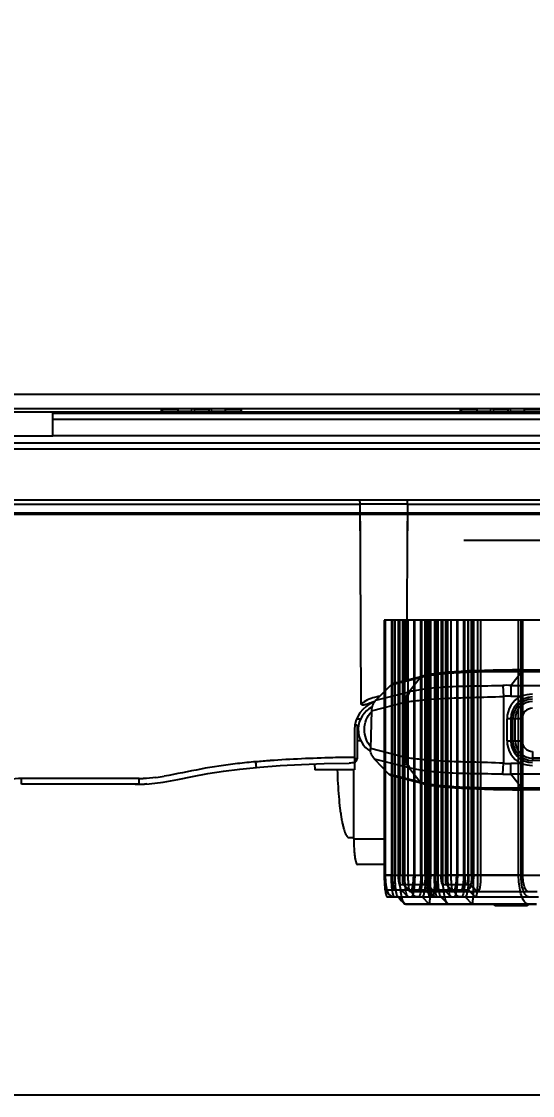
# Model space of a CAD drawing. Header units: millimetres. Extents: x -97344 to -49824, y -57049 to -40247.
# Drawn here: x -69644.4 to -69574.2, y -52874.1 to -52726.7 of the extents above; entities that cross this region are included whole.
import ezdxf

# ---------------------------------------------------------------- set-up
doc = ezdxf.new("R2010")
doc.units = ezdxf.units.MM
doc.header["$LTSCALE"] = 200
doc.header["$PDSIZE"] = -1
for name, color, linetype in [('02___PRT_ALL_AXES', 7, 'Continuous'), ('06___PRT_ALL_SURFS', 7, 'Continuous'), ('DIM', 3, 'Continuous'), ('LAY0001', 7, 'Continuous'), ('LAY0011', 7, 'Continuous')]:
    doc.layers.add(name, color=color, linetype=linetype)
doc.styles.add('TSSD_Dimension', font='tssdeng.shx', dxfattribs={"width": 0.7, "bigfont": 'hztxt.shx'})
doc.dimstyles.new('TSSD_20_20', dxfattribs={"dimtxt": 60, "dimasz": 20, "dimexe": 20, "dimexo": 50, "dimgap": 20, "dimtad": 1, "dimdec": 0, "dimzin": 0, "dimdsep": 46, "dimtxsty": 'TSSD_Dimension', "dimblk": 'ARCHTICK', "dimcen": 0, "dimdle": 20, "dimclrt": 7, "dimadec": 0, "dimazin": 0, "dimtfac": 1, "dimtdec": 0, "dimtix": 1, "dimtmove": 2, "dimatfit": 3, "dimfxl": 1, "dimtolj": 1, "dimtzin": 0, "dimarcsym": 0})

# ---------------------------------------------------------------- blocks, each defined once
blk = doc.blocks.new('23-D1020-B_EXTRUSION-MAIN-BODY_BASESTAND-0_5m_Absen-PL__363', base_point=(418.75, -61.98))
at = {"color": 7, "linetype": 'Continuous'}
for p, q in [((892.01, 18.02), (441.25, 18.02)), ((892.01, 17.82), (441.25, 17.82)), ((434.26, -61.78), (873.61, -61.78))]:
    blk.add_line(p, q, dxfattribs=at)
blk = doc.blocks.new('Top1', base_point=(668.75, -75.52))
blk.add_blockref('23-D1020-B_EXTRUSION-MAIN-BODY_BASESTAND-0_5m_Absen-PL__363', (418.75, -61.98))
blk = doc.blocks.new('*U1521')
blk.add_blockref('Top1', (0, -50.11))
blk = doc.blocks.new('*U1522')
at = {"layer": 'DIM', "color": 0, "linetype": 'ByBlock', "lineweight": -2, "transparency": 16777216}
blk.add_blockref('*U1521', (0, 0), dxfattribs=at)
blk = doc.blocks.new('2250')
at = {"color": 7, "linetype": 'Continuous'}
for p, q in [((-45337.86, -64404.84), (-45577.42, -64404.84)), ((-45337.86, -64406.84), (-45577.21, -64406.84)), ((-45421, -64407.15), (-45421, -64406.84)), ((-45419.15, -64406.84), (-45419.15, -64407.15)), ((-45418.66, -64406.94), (-45418.66, -64406.84)), ((-45416.9, -64406.84), (-45416.9, -64406.94)), ((-45416.41, -64407.15), (-45416.41, -64406.84)), ((-45414.56, -64406.84), (-45414.56, -64407.15)), ((-45379.97, -64407.15), (-45379.97, -64406.84)), ((-45378.12, -64406.84), (-45378.12, -64407.15)), ((-45377.63, -64406.94), (-45377.63, -64406.84)), ((-45375.87, -64406.84), (-45375.87, -64406.94)), ((-45375.38, -64407.15), (-45375.38, -64406.84)), ((-45373.53, -64406.84), (-45373.53, -64407.15)), ((-45577.17, -64407.24), (-45337.93, -64407.24)), ((-45438.2, -64410.54), (-45438.2, -64407.44)), ((-45438.2, -64407.44), (-45354.2, -64407.44)), ((-45438.2, -64408.24), (-45354.2, -64408.24)), ((-45423.28, -64407.24), (-45423.28, -64406.94)), ((-45421, -64406.94), (-45423.28, -64406.94)), ((-45423.19, -64406.94), (-45423.19, -64407.24)), ((-45421, -64407.15), (-45420.87, -64407.2)), ((-45421, -64407.15), (-45419.15, -64407.15)), ((-45419.05, -64407.24), (-45419.15, -64407.15)), ((-45418.78, -64406.94), (-45418.78, -64407.24)), ((-45416.78, -64406.94), (-45418.78, -64406.94)), ((-45416.78, -64406.94), (-45416.78, -64407.24)), ((-45416.41, -64407.15), (-45416.51, -64407.24)), ((-45416.41, -64407.15), (-45414.56, -64407.15)), ((-45414.69, -64407.2), (-45414.56, -64407.15)), ((-45412.28, -64406.94), (-45414.56, -64406.94)), ((-45412.37, -64406.94), (-45412.37, -64407.24)), ((-45412.28, -64407.24), (-45412.28, -64406.94)), ((-45382.25, -64407.24), (-45382.25, -64406.94)), ((-45379.97, -64406.94), (-45382.25, -64406.94)), ((-45382.17, -64406.94), (-45382.17, -64407.24)), ((-45379.97, -64407.15), (-45379.85, -64407.19)), ((-45379.97, -64407.15), (-45378.12, -64407.15)), ((-45379.85, -64407.24), (-45379.85, -64407.19)), ((-45378.02, -64407.24), (-45378.12, -64407.15)), ((-45377.75, -64406.94), (-45377.75, -64407.24)), ((-45375.75, -64406.94), (-45377.75, -64406.94)), ((-45375.75, -64406.94), (-45375.75, -64407.24)), ((-45375.38, -64407.15), (-45375.48, -64407.24)), ((-45375.38, -64407.15), (-45373.53, -64407.15)), ((-45373.65, -64407.19), (-45373.53, -64407.15)), ((-45373.65, -64407.24), (-45373.65, -64407.19)), ((-45371.25, -64406.94), (-45373.53, -64406.94)), ((-45576.82, -64410.54), (-45438.2, -64410.54)), ((-45341.98, -64411.54), (-45576.71, -64411.54)), ((-45099.05, -64412.34), (-45576.51, -64412.34)), ((-45202.36, -64419.34), (-45473.2, -64419.34)), ((-45473.2, -64419.92), (-45396.02, -64419.92)), ((-45395.98, -64427.33), (-45396.02, -64419.92)), ((-45393.28, -64419.92), (-45396.02, -64419.92)), ((-45390.88, -64419.92), (-45393.28, -64419.92)), ((-45389.57, -64419.92), (-45390.88, -64419.92)), ((-45389.54, -64419.92), (-45389.58, -64427.33)), ((-45389.54, -64419.92), (-45286.02, -64419.92)), ((-45395.87, -64447.29), (-45395.98, -64427.33)), ((-45389.58, -64427.33), (-45389.68, -64444.05)), ((-45387.78, -64443.71), (-45391.82, -64444.74)), ((-45391.38, -64444.48), (-45387.34, -64443.46)), ((-45387.78, -64443.71), (-45389.29, -64445.64)), ((-45375.34, -64444.77), (-45373.87, -64442.91)), ((-45373.87, -64442.64), (-45373.87, -64442.91)), ((-45373.87, -64442.64), (-45301.69, -64442.64)), ((-45301.69, -64442.91), (-45373.87, -64442.91)), ((-45393.86, -64446.8), (-45391.82, -64444.74)), ((-45376.45, -64444.77), (-45376.36, -64446.27)), ((-45375.34, -64444.77), (-45375.34, -64446.24)), ((-45375.34, -64444.77), (-45300.22, -64444.77)), ((-45393.86, -64446.8), (-45389.29, -64445.64)), ((-45376.36, -64446.27), (-45376.36, -64455.45)), ((-45375.34, -64446.24), (-45373.94, -64446.24)), ((-45394.47, -64448.25), (-45389.83, -64447.06)), ((-45389.67, -64454.69), (-45389.67, -64447.03)), ((-45396.32, -64449.34), (-45395.94, -64449.34)), ((-45394.47, -64448.25), (-45394.6, -64453.44)), ((-45375.86, -64452.36), (-45375.86, -64449.36)), ((-45375.36, -64449.36), (-45375.86, -64449.36)), ((-45375.36, -64449.36), (-45375.36, -64452.36)), ((-45375.06, -64452.36), (-45375.06, -64449.36)), ((-45373.82, -64449.36), (-45375.06, -64449.36)), ((-45374.74, -64452.36), (-45374.74, -64449.36)), ((-45373.82, -64449.36), (-45373.82, -64452.36)), ((-45396.78, -64450.84), (-45396.78, -64456.34)), ((-45396.43, -64450.24), (-45396.72, -64450.24)), ((-45396.43, -64450.24), (-45396.43, -64454.84)), ((-45396.43, -64452.34), (-45395.94, -64452.34)), ((-45375.86, -64452.36), (-45375.36, -64452.36)), ((-45375.06, -64452.36), (-45373.82, -64452.36)), ((-45389.83, -64454.66), (-45394.6, -64453.44)), ((-45372.36, -64453.82), (-45372.36, -64455.06)), ((-45402.27, -64455.54), (-45402.24, -64456.34)), ((-45400.97, -64455.5), (-45397.53, -64455.43)), ((-45396.43, -64454.84), (-45396.78, -64454.84)), ((-45394.06, -64454.87), (-45392.12, -64456.91)), ((-45389.29, -64456.09), (-45394.06, -64454.87)), ((-45376.45, -64456.96), (-45376.36, -64455.45)), ((-45375.34, -64456.96), (-45375.34, -64455.48)), ((-45373.94, -64455.48), (-45375.34, -64455.48)), ((-45303.2, -64454.74), (-45372.36, -64454.74)), ((-45303.2, -64455.06), (-45372.36, -64455.06)), ((-45396.78, -64456.34), (-45402.24, -64456.34)), ((-45396.89, -64465.84), (-45396.89, -64456.34)), ((-45392.58, -64470.8), (-45392.58, -64456.43)), ((-45392.12, -64456.91), (-45387.78, -64458.01)), ((-45389.29, -64456.09), (-45387.78, -64458.01)), ((-45373.87, -64458.82), (-45375.34, -64456.96)), ((-45300.22, -64456.96), (-45375.34, -64456.96)), ((-45442.49, -64458.33), (-45442.49, -64457.56)), ((-45429.05, -64457.56), (-45442.49, -64457.56)), ((-45426.36, -64458.33), (-45442.49, -64458.33)), ((-45426.36, -64457.56), (-45429.05, -64457.56)), ((-45426.86, -64458.35), (-45426.36, -64458.33)), ((-45426.36, -64458.33), (-45426.36, -64457.56)), ((-45426.36, -64458.33), (-45425.27, -64458.29)), ((-45425.59, -64458.31), (-45424.98, -64458.27)), ((-45425.27, -64458.29), (-45425.59, -64458.31)), ((-45391.72, -64457.16), (-45391.72, -64470.8)), ((-45387.34, -64458.27), (-45391.69, -64457.16)), ((-45391.22, -64457.28), (-45391.22, -64470.8)), ((-45390.57, -64457.44), (-45390.57, -64470.8)), ((-45373.87, -64458.82), (-45373.87, -64459.08)), ((-45373.87, -64458.82), (-45301.69, -64458.82)), ((-45301.69, -64459.08), (-45373.87, -64459.08)), ((-45397.55, -64465.64), (-45396.89, -64465.64)), ((-45396.89, -64465.84), (-45392.58, -64465.84)), ((-45392.58, -64469.34), (-45396.4, -64469.34)), ((-45392.58, -64470.8), (-45391.72, -64470.8)), ((-45391.72, -64470.8), (-45391.22, -64470.8)), ((-45391.22, -64470.8), (-45390.57, -64470.8)), ((-45390.57, -64470.8), (-45368.75, -64470.8)), ((-45391.29, -64473.8), (-45390.8, -64473.8)), ((-45390.77, -64473.86), (-45390.86, -64473.77)), ((-45390.46, -64474.19), (-45390.77, -64473.86)), ((-45390.13, -64474.53), (-45390.46, -64474.19)), ((-45389.81, -64474.8), (-45371.81, -64474.8)), ((-45377.6, -64474.8), (-45377.6, -64475)), ((-45377.59, -64475), (-45377.6, -64475)), ((-45377.53, -64474.8), (-45377.53, -64475)), ((-45373.03, -64475), (-45377.53, -64475)), ((-45373.03, -64474.8), (-45373.03, -64475))]:
    blk.add_line(p, q, dxfattribs=at)
for points in [[(-45395.98, -64427.33), (-45395.99, -64424.49), (-45396.02, -64419.92)], [(-45389.54, -64419.92), (-45389.57, -64424.49), (-45389.58, -64427.33)], [(-45373.87, -64442.64), (-45375.13, -64442.65), (-45376.5, -64442.66), (-45377.77, -64442.68), (-45378.97, -64442.71), (-45380.09, -64442.75), (-45381.14, -64442.79), (-45382.14, -64442.85), (-45383.07, -64442.91), (-45383.95, -64442.97), (-45384.77, -64443.05), (-45385.53, -64443.14), (-45386.22, -64443.24), (-45386.86, -64443.35), (-45387.34, -64443.46)], [(-45410.25, -64456.02), (-45409.8, -64455.98), (-45407, -64455.77), (-45404.05, -64455.61), (-45400.97, -64455.5)], [(-45424.98, -64458.27), (-45423.04, -64458.03), (-45421.05, -64457.67), (-45419.02, -64457.27), (-45416.92, -64456.87), (-45414.75, -64456.52), (-45412.51, -64456.24), (-45410.25, -64456.02)], [(-45387.34, -64458.27), (-45386.85, -64458.38), (-45386.21, -64458.49), (-45385.51, -64458.59), (-45384.74, -64458.68), (-45383.92, -64458.75), (-45383.04, -64458.82), (-45382.11, -64458.88), (-45381.11, -64458.93), (-45380.06, -64458.98), (-45378.94, -64459.01), (-45377.74, -64459.04), (-45376.47, -64459.06), (-45375.11, -64459.08), (-45373.87, -64459.08)], [(-45392.58, -64470.8), (-45392.58, -64471.04), (-45392.57, -64471.4), (-45392.55, -64471.72), (-45392.53, -64472.02), (-45392.5, -64472.28), (-45392.46, -64472.51), (-45392.42, -64472.72), (-45392.37, -64472.91), (-45392.3, -64473.08), (-45392.21, -64473.27), (-45392.08, -64473.44), (-45391.9, -64473.6), (-45391.69, -64473.72), (-45391.44, -64473.79), (-45391.29, -64473.8)]]:
    blk.add_lwpolyline(points, dxfattribs=at)
for centre, radius, start, end in [((-45385.21, -64453.01), 9.65, 102.1689, 102.6232), ((-45375.89, -64464.07), 19.31, 88.368, 91.6601), ((-45388.63, -64447.74), 2.21, 102.2066, 107.5483), ((-45375.33, -64463.82), 17.58, 90.0185, 93.351), ((-45372.36, -64449.36), 3.5, 116.8584, 180), ((-45372.36, -64449.36), 3, 90, 180), ((-45372.36, -64449.36), 2.7, 90, 180), ((-45392.78, -64450.84), 4, 109.1663, 180), ((-45392.78, -64450.84), 3.5, 117.6066, 239.2545), ((-45389.43, -64448.64), 1.63, 98.281, 104.3097), ((-45372.36, -64449.36), 2.38, 90, 180), ((-45372.36, -64449.36), 1.46, 90, 180), ((-45372.36, -64452.36), 3.5, 180, 243.1416), ((-45372.36, -64452.36), 3, 180, 270), ((-45372.36, -64452.36), 2.7, 180, 270), ((-45372.36, -64452.36), 2.38, 180, 270), ((-45372.36, -64452.36), 1.46, 180, 270), ((-45403.65, -64535.97), 80.99, 95.6093, 96.5344), ((-45400.68, -64566.34), 111.51, 94.9639, 95.6041), ((-45398.03, -64596.19), 141.47, 94.1859, 94.9841), ((-45396.55, -64618.76), 164.09, 91.1238, 94.1286), ((-45395.85, -64644.06), 189.41, 90.7226, 91.1827), ((-45395.75, -64651.98), 197.33, 90.2981, 90.7227), ((-45396.93, -64454.84), 0.5, 287.4935, 0), ((-45389.43, -64453.08), 1.63, 255.6903, 261.719), ((-45375.33, -64437.9), 17.58, 266.649, 269.9815), ((-45388.63, -64453.98), 2.21, 252.4517, 257.7934), ((-45375.89, -64437.65), 19.31, 268.3399, 271.632), ((-45442.48, -64473.59), 16.03, 90.0159, 96.1881), ((-45426.38, -64443.28), 14.28, 270.0667, 272.4112), ((-45426.34, -64443.63), 14.7, 269.9232, 272.33), ((-45426.39, -64442.2), 16.13, 272.3032, 272.8453), ((-45428.28, -64424.94), 32.73, 277.4533, 279.4814), ((-45384.84, -64447.06), 11.34, 257.4175, 257.6252)]:
    blk.add_arc(centre, radius, start, end, dxfattribs=at)
for centre, major_axis, start_param, end_param in [((-45391.18, -64445.47), (0.207, 0.991), 0.43003, 0.965536), ((-45392.57, -64448.25), (0.41, 1.98), 0.965536, 1.763838)]:
    blk.add_ellipse(centre, major_axis=major_axis, ratio=0.936772, start_param=start_param, end_param=end_param, dxfattribs=at)
for points, knots in [([(-45396.03, -64419.92), (-45396.03, -64419.78), (-45396.03, -64419.59), (-45396.06, -64419.42), (-45396.09, -64419.34), (-45396.11, -64419.34)], [0, 0, 0, 0, 0.693114, 0.907788, 1, 1, 1, 1]), ([(-45389.54, -64419.92), (-45389.53, -64419.78), (-45389.54, -64419.59), (-45389.5, -64419.42), (-45389.47, -64419.34), (-45389.45, -64419.34)], [0, 0, 0, 0, 0.693113, 0.907788, 1, 1, 1, 1]), ([(-45387.78, -64443.71), (-45387.69, -64443.62), (-45387.55, -64443.52), (-45387.39, -64443.47), (-45387.34, -64443.46)], [0, 0, 0, 0, 0.748348, 1, 1, 1, 1]), ([(-45387.32, -64443.59), (-45387.36, -64443.6), (-45387.51, -64443.64), (-45387.67, -64443.68), (-45387.78, -64443.71)], [0, 0, 0, 0, 0.265737, 1, 1, 1, 1]), ([(-45373.87, -64442.91), (-45375.26, -64442.89), (-45377.93, -64442.88), (-45381.16, -64442.96), (-45383.5, -64443.1), (-45384.96, -64443.23), (-45386.19, -64443.38), (-45386.92, -64443.51), (-45387.24, -64443.58)], [0, 0, 0, 0, 0.310172, 0.597298, 0.723477, 0.83381, 0.92626, 1, 1, 1, 1]), ([(-45389.1, -64445.58), (-45388.81, -64445.52), (-45388.16, -64445.39), (-45387.05, -64445.22), (-45385.69, -64445.06), (-45383.49, -64444.9), (-45380.38, -64444.82), (-45377.8, -64444.81), (-45376.45, -64444.77)], [0, 0, 0, 0, 0.068055, 0.157386, 0.265648, 0.390479, 0.679313, 1, 1, 1, 1]), ([(-45393.36, -64446.29), (-45393.59, -64446.32), (-45394.48, -64446.48), (-45395.33, -64446.88), (-45395.87, -64447.29)], [0, 0, 0, 0, 0.254807, 1, 1, 1, 1]), ([(-45389.29, -64445.64), (-45389.47, -64445.82), (-45389.75, -64446.28), (-45389.84, -64446.8), (-45389.83, -64447.06)], [0, 0, 0, 0, 0.49507, 1, 1, 1, 1]), ([(-45389.1, -64445.58), (-45389.28, -64445.77), (-45389.58, -64446.23), (-45389.67, -64446.76), (-45389.67, -64447.03)], [0, 0, 0, 0, 0.495591, 1, 1, 1, 1]), ([(-45389.67, -64447.03), (-45389.39, -64447), (-45388.72, -64446.91), (-45387.58, -64446.78), (-45386.17, -64446.65), (-45383.84, -64446.51), (-45380.54, -64446.41), (-45377.8, -64446.34), (-45376.36, -64446.27)], [0, 0, 0, 0, 0.063719, 0.150349, 0.257652, 0.383035, 0.675656, 1, 1, 1, 1]), ([(-45394.52, -64447.16), (-45394.64, -64447.2), (-45394.87, -64447.28), (-45395.17, -64447.38), (-45395.41, -64447.45), (-45395.59, -64447.48), (-45395.8, -64447.49), (-45395.87, -64447.35), (-45395.87, -64447.29)], [0, 0, 0, 0, 0.25055, 0.501052, 0.626529, 0.751131, 0.877721, 1, 1, 1, 1]), ([(-45395.42, -64450.84), (-45395.42, -64450.39), (-45395.26, -64449.49), (-45394.78, -64448.71), (-45394.48, -64448.39)], [0, 0, 0, 0, 0.504225, 1, 1, 1, 1]), ([(-45394.6, -64453.16), (-45394.86, -64452.84), (-45395.28, -64452.1), (-45395.42, -64451.26), (-45395.42, -64450.84)], [0, 0, 0, 0, 0.496247, 1, 1, 1, 1]), ([(-45394.06, -64454.87), (-45394.24, -64454.69), (-45394.52, -64454.23), (-45394.61, -64453.71), (-45394.6, -64453.44)], [0, 0, 0, 0, 0.49507, 1, 1, 1, 1]), ([(-45412.86, -64455.5), (-45414.55, -64455.69), (-45417.91, -64456.21), (-45421.22, -64456.94), (-45422.89, -64457.22)], [0, 0, 0, 0, 0.499958, 1, 1, 1, 1]), ([(-45410.25, -64456.02), (-45410.27, -64456), (-45410.25, -64455.91), (-45410.29, -64455.77), (-45410.3, -64455.53), (-45410.32, -64455.35), (-45410.32, -64455.25)], [0, 0, 0, 0, 0.075287, 0.2907, 0.615811, 1, 1, 1, 1]), ([(-45389.29, -64456.09), (-45389.47, -64455.9), (-45389.75, -64455.45), (-45389.84, -64454.92), (-45389.83, -64454.66)], [0, 0, 0, 0, 0.49507, 1, 1, 1, 1]), ([(-45389.1, -64456.14), (-45389.28, -64455.95), (-45389.58, -64455.5), (-45389.67, -64454.96), (-45389.67, -64454.69)], [0, 0, 0, 0, 0.495591, 1, 1, 1, 1]), ([(-45376.36, -64455.45), (-45377.8, -64455.38), (-45380.54, -64455.32), (-45383.84, -64455.22), (-45386.17, -64455.07), (-45387.58, -64454.95), (-45388.72, -64454.82), (-45389.39, -64454.73), (-45389.67, -64454.69)], [0, 0, 0, 0, 0.32427, 0.616889, 0.742282, 0.849606, 0.936268, 1, 1, 1, 1]), ([(-45399.16, -64456.34), (-45399.14, -64456.98), (-45399.09, -64458.21), (-45398.96, -64459.98), (-45398.83, -64461.35), (-45398.69, -64462.35), (-45398.59, -64463), (-45398.48, -64463.6), (-45398.36, -64464.12), (-45398.24, -64464.57), (-45398.11, -64464.95), (-45397.98, -64465.24), (-45397.87, -64465.43), (-45397.77, -64465.54), (-45397.7, -64465.6), (-45397.63, -64465.63), (-45397.58, -64465.64), (-45397.55, -64465.64)], [0, 0, 0, 0, 0.198725, 0.384575, 0.552367, 0.628032, 0.697519, 0.760372, 0.81621, 0.864724, 0.905713, 0.939125, 0.965178, 0.975683, 0.984741, 0.992683, 1, 1, 1, 1]), ([(-45391.69, -64457.16), (-45391.77, -64457.14), (-45391.93, -64457.07), (-45392.06, -64456.97), (-45392.12, -64456.91)], [0, 0, 0, 0, 0.498098, 1, 1, 1, 1]), ([(-45376.45, -64456.96), (-45377.8, -64456.92), (-45380.38, -64456.91), (-45383.49, -64456.83), (-45385.69, -64456.66), (-45387.05, -64456.51), (-45388.16, -64456.33), (-45388.81, -64456.2), (-45389.1, -64456.14)], [0, 0, 0, 0, 0.32062, 0.609453, 0.734293, 0.842573, 0.931932, 1, 1, 1, 1]), ([(-45387.34, -64458.27), (-45387.39, -64458.26), (-45387.55, -64458.2), (-45387.69, -64458.1), (-45387.78, -64458.01)], [0, 0, 0, 0, 0.251655, 1, 1, 1, 1]), ([(-45387.78, -64458.01), (-45387.74, -64458.02), (-45387.59, -64458.07), (-45387.43, -64458.1), (-45387.31, -64458.13)], [0, 0, 0, 0, 0.232079, 1, 1, 1, 1]), ([(-45387.27, -64458.14), (-45386.95, -64458.21), (-45386.22, -64458.34), (-45384.99, -64458.5), (-45383.53, -64458.62), (-45381.85, -64458.72), (-45380, -64458.79), (-45378.02, -64458.83), (-45375.96, -64458.84), (-45374.57, -64458.83), (-45373.87, -64458.82)], [0, 0, 0, 0, 0.073694, 0.165979, 0.275806, 0.401933, 0.541117, 0.689391, 0.843353, 1, 1, 1, 1]), ([(-45396.89, -64465.84), (-45396.89, -64466.29), (-45396.87, -64466.94), (-45396.81, -64467.76), (-45396.76, -64468.22), (-45396.71, -64468.54), (-45396.67, -64468.74), (-45396.63, -64468.92), (-45396.59, -64469.06), (-45396.55, -64469.18), (-45396.5, -64469.28), (-45396.44, -64469.34), (-45396.4, -64469.34)], [0, 0, 0, 0, 0.372978, 0.541879, 0.690475, 0.755431, 0.813383, 0.863841, 0.906456, 0.941013, 0.967593, 1, 1, 1, 1]), ([(-45391.29, -64473.8), (-45391.33, -64473.8), (-45391.4, -64473.72), (-45391.51, -64473.43), (-45391.62, -64472.82), (-45391.7, -64471.9), (-45391.72, -64471.19), (-45391.72, -64470.8)], [0, 0, 0, 0, 0.032515, 0.092959, 0.306416, 0.623962, 1, 1, 1, 1]), ([(-45391.1, -64472.92), (-45391.12, -64472.77), (-45391.2, -64472.06), (-45391.22, -64471.36), (-45391.22, -64470.8)], [0, 0, 0, 0, 0.214201, 1, 1, 1, 1]), ([(-45390.35, -64473.63), (-45390.43, -64473.2), (-45390.54, -64472.26), (-45390.58, -64471.31), (-45390.57, -64470.8)], [0, 0, 0, 0, 0.459684, 1, 1, 1, 1]), ([(-45390.99, -64473.47), (-45391, -64473.43), (-45391.05, -64473.25), (-45391.08, -64473.06), (-45391.1, -64472.92)], [0, 0, 0, 0, 0.21075, 1, 1, 1, 1]), ([(-45390.86, -64473.77), (-45390.89, -64473.73), (-45390.94, -64473.64), (-45390.97, -64473.53), (-45390.99, -64473.47)], [0, 0, 0, 0, 0.397762, 1, 1, 1, 1]), ([(-45390.15, -64474.36), (-45390.17, -64474.31), (-45390.26, -64474.07), (-45390.31, -64473.82), (-45390.35, -64473.63)], [0, 0, 0, 0, 0.212775, 1, 1, 1, 1]), ([(-45389.96, -64474.72), (-45389.98, -64474.7), (-45390.06, -64474.59), (-45390.12, -64474.47), (-45390.15, -64474.36)], [0, 0, 0, 0, 0.197547, 1, 1, 1, 1]), ([(-45389.81, -64474.8), (-45389.82, -64474.8), (-45389.88, -64474.79), (-45389.93, -64474.75), (-45389.96, -64474.72)], [0, 0, 0, 0, 0.221279, 1, 1, 1, 1])]:
    blk.add_open_spline(points, degree=3, knots=knots, dxfattribs=at)
for points in [[(-45372.36, -64445.99), (-45372.89, -64445.99), (-45373.43, -64446.08), (-45373.94, -64446.24)], [(-45394.04, -64447.01), (-45394.2, -64447.05), (-45394.36, -64447.1), (-45394.52, -64447.16)], [(-45396.78, -64455.33), (-45397.02, -64455.39), (-45397.28, -64455.43), (-45397.53, -64455.43)], [(-45373.94, -64455.48), (-45373.43, -64455.65), (-45372.89, -64455.74), (-45372.36, -64455.74)], [(-45424.04, -64457.39), (-45424.62, -64457.47), (-45425.2, -64457.52), (-45425.78, -64457.55)]]:
    blk.add_open_spline(points, degree=3, dxfattribs=at)
at = {"layer": '02___PRT_ALL_AXES', "color": 7, "linetype": 'Continuous'}
blk.add_arc((-45392.78, -64446.44), 1.5, 205.6944, 206.9888, dxfattribs=at)
at = {"layer": '06___PRT_ALL_SURFS', "color": 7, "linetype": 'Continuous'}
for p, q in [((-45354.2, -64410.54), (-45438.2, -64410.54)), ((-45381.77, -64424.84), (-45293.79, -64424.84))]:
    blk.add_line(p, q, dxfattribs=at)
at = {"layer": 'LAY0001', "color": 7, "linetype": 'Continuous'}
for p, q in [((-45392.71, -64435.84), (-45392.71, -64470.81)), ((-45391.58, -64435.84), (-45392.71, -64435.84)), ((-45392.58, -64435.84), (-45392.58, -64470.8)), ((-45392.57, -64470.8), (-45392.57, -64435.84)), ((-45391.72, -64435.84), (-45391.72, -64470.8)), ((-45391.58, -64435.84), (-45391.58, -64470.8)), ((-45368.55, -64435.84), (-45391.58, -64435.84)), ((-45391.22, -64470.8), (-45391.22, -64435.84)), ((-45390.79, -64435.84), (-45390.79, -64470.8)), ((-45390.61, -64470.8), (-45390.61, -64435.84)), ((-45390.57, -64470.8), (-45390.57, -64435.84)), ((-45390.18, -64470.8), (-45390.18, -64435.84)), ((-45389.9, -64470.8), (-45389.9, -64435.84)), ((-45389.43, -64470.8), (-45389.43, -64435.84)), ((-45388.67, -64435.84), (-45388.67, -64470.8)), ((-45388.53, -64470.8), (-45388.53, -64435.84)), ((-45387.68, -64470.8), (-45387.68, -64435.84)), ((-45387.54, -64470.8), (-45387.54, -64435.84)), ((-45387.09, -64470.8), (-45387.09, -64435.84)), ((-45387.05, -64470.8), (-45387.05, -64435.84)), ((-45386.81, -64435.84), (-45386.81, -64470.81)), ((-45386.68, -64435.84), (-45386.68, -64470.8)), ((-45386.67, -64470.8), (-45386.67, -64435.84)), ((-45386.63, -64470.8), (-45386.63, -64435.84)), ((-45386.4, -64435.84), (-45386.4, -64470.8)), ((-45386.33, -64470.8), (-45386.33, -64435.84)), ((-45385.82, -64435.84), (-45385.82, -64470.8)), ((-45385.8, -64435.84), (-45385.8, -64470.8)), ((-45385.68, -64435.84), (-45385.68, -64470.81)), ((-45385.38, -64435.84), (-45385.38, -64470.8)), ((-45385.32, -64470.8), (-45385.32, -64435.84)), ((-45384.89, -64435.84), (-45384.89, -64470.8)), ((-45384.71, -64470.8), (-45384.71, -64435.84)), ((-45384.67, -64470.8), (-45384.67, -64435.84)), ((-45384.28, -64470.8), (-45384.28, -64435.84)), ((-45384, -64470.8), (-45384, -64435.84)), ((-45383.53, -64470.8), (-45383.53, -64435.84)), ((-45382.77, -64435.84), (-45382.77, -64470.8)), ((-45382.63, -64470.8), (-45382.63, -64435.84)), ((-45381.78, -64470.8), (-45381.78, -64435.84)), ((-45381.64, -64470.8), (-45381.64, -64435.84)), ((-45381.19, -64470.8), (-45381.19, -64435.84)), ((-45381.15, -64470.8), (-45381.15, -64435.84)), ((-45380.73, -64470.8), (-45380.73, -64435.84)), ((-45380.5, -64435.84), (-45380.5, -64470.8)), ((-45380.43, -64470.8), (-45380.43, -64435.84)), ((-45379.9, -64435.84), (-45379.9, -64470.8)), ((-45379.48, -64435.84), (-45379.48, -64470.8)), ((-45374.27, -64470.8), (-45374.27, -64435.84)), ((-45373.93, -64470.8), (-45373.93, -64435.84)), ((-45373.69, -64470.8), (-45373.69, -64435.84)), ((-45391.72, -64470.8), (-45392.71, -64470.81)), ((-45392.58, -64470.8), (-45391.72, -64470.8)), ((-45391.72, -64470.8), (-45391.22, -64470.8)), ((-45391.58, -64470.8), (-45390.61, -64470.8)), ((-45391.22, -64470.8), (-45367.27, -64470.8)), ((-45390.79, -64470.8), (-45390.18, -64470.8)), ((-45390.61, -64470.8), (-45389.9, -64470.8)), ((-45390.18, -64470.8), (-45389.43, -64470.8)), ((-45389.9, -64470.8), (-45369.08, -64470.8)), ((-45389.43, -64470.8), (-45369.84, -64470.8)), ((-45388.67, -64470.8), (-45386.33, -64470.8)), ((-45388.53, -64470.8), (-45387.05, -64470.8)), ((-45387.05, -64470.8), (-45386.4, -64470.8)), ((-45385.82, -64470.8), (-45386.81, -64470.81)), ((-45386.68, -64470.8), (-45385.82, -64470.8)), ((-45386.63, -64470.8), (-45385.8, -64470.8)), ((-45386.33, -64470.8), (-45385.38, -64470.8)), ((-45385.82, -64470.8), (-45385.32, -64470.8)), ((-45385.68, -64470.8), (-45384.71, -64470.8)), ((-45384.71, -64470.8), (-45384, -64470.8)), ((-45384.28, -64470.8), (-45383.53, -64470.8)), ((-45373.93, -64470.8), (-45384, -64470.8)), ((-45373.69, -64470.8), (-45383.53, -64470.8)), ((-45381.64, -64470.8), (-45382.77, -64470.8)), ((-45382.63, -64470.8), (-45381.15, -64470.8)), ((-45381.15, -64470.8), (-45380.5, -64470.8)), ((-45380.73, -64470.8), (-45379.9, -64470.8)), ((-45380.43, -64470.8), (-45379.48, -64470.8)), ((-45392.28, -64472.8), (-45387.11, -64472.8)), ((-45390.6, -64472.1), (-45390.1, -64472.1)), ((-45390.6, -64472.1), (-45386.82, -64472.1)), ((-45390.38, -64472.8), (-45389.4, -64473.8)), ((-45390.09, -64472.1), (-45389.11, -64473.1)), ((-45371.73, -64473.1), (-45389.13, -64473.1)), ((-45386.38, -64472.8), (-45381.21, -64472.8)), ((-45384.7, -64472.1), (-45381.42, -64472.1)), ((-45384.7, -64472.1), (-45380.92, -64472.1)), ((-45384.48, -64472.8), (-45383.5, -64473.8)), ((-45392.28, -64473.8), (-45371.56, -64473.8)), ((-45391.29, -64473.8), (-45390.8, -64473.8)), ((-45390.8, -64473.8), (-45389.81, -64474.8)), ((-45388.02, -64473.8), (-45389, -64473.8)), ((-45387.52, -64473.8), (-45386.53, -64474.8)), ((-45385.39, -64473.8), (-45386.38, -64473.8)), ((-45384.9, -64473.8), (-45383.91, -64474.8)), ((-45382.12, -64473.8), (-45383.1, -64473.8)), ((-45381.62, -64473.8), (-45380.63, -64474.8)), ((-45371.81, -64474.8), (-45389.81, -64474.8))]:
    blk.add_line(p, q, dxfattribs=at)
for points in [[(-45392.58, -64470.8), (-45392.57, -64471.21), (-45392.56, -64471.63), (-45392.53, -64472.02), (-45392.48, -64472.37), (-45392.43, -64472.66), (-45392.38, -64472.87), (-45392.31, -64473.06), (-45392.23, -64473.24), (-45392.11, -64473.4), (-45391.96, -64473.56), (-45391.76, -64473.69), (-45391.53, -64473.77), (-45391.29, -64473.8)], [(-45386.68, -64470.8), (-45386.67, -64471.21), (-45386.66, -64471.63), (-45386.63, -64472.01), (-45386.58, -64472.37), (-45386.53, -64472.66), (-45386.48, -64472.87), (-45386.41, -64473.06), (-45386.33, -64473.24), (-45386.21, -64473.4), (-45386.06, -64473.56), (-45385.86, -64473.69), (-45385.63, -64473.77), (-45385.39, -64473.8)], [(-45390.41, -64472.79), (-45390.12, -64473.1), (-45389.81, -64473.42), (-45389.49, -64473.76)], [(-45390.1, -64472.1), (-45389.88, -64472.33), (-45389.65, -64472.57), (-45389.41, -64472.82), (-45389.16, -64473.08)], [(-45384.51, -64472.79), (-45384.22, -64473.1), (-45383.91, -64473.42), (-45383.59, -64473.76)], [(-45384.2, -64472.1), (-45383.98, -64472.33), (-45383.75, -64472.57), (-45383.51, -64472.82), (-45383.26, -64473.08)], [(-45389.96, -64474.72), (-45390.27, -64474.39), (-45390.57, -64474.07), (-45390.86, -64473.77)], [(-45384.06, -64474.72), (-45384.37, -64474.39), (-45384.67, -64474.07), (-45384.96, -64473.77)]]:
    blk.add_lwpolyline(points, dxfattribs=at)
for centre, radius, start, end in [((-45797.11, -64882.49), 579.61, 44.83935, 44.97893), ((-45614.83, -64702.96), 324.47, 45.1067, 45.3575), ((-44988.13, -64085.06), 553.77, 224.3397, 224.4845), ((-45791.21, -64882.49), 579.61, 44.83935, 44.97893), ((-45608.93, -64702.96), 324.47, 45.1067, 45.3575)]:
    blk.add_arc(centre, radius, start, end, dxfattribs=at)
for points, knots in [([(-45392.71, -64470.81), (-45392.71, -64471), (-45392.7, -64471.38), (-45392.68, -64471.92), (-45392.64, -64472.44), (-45392.59, -64472.89), (-45392.54, -64473.22), (-45392.49, -64473.44), (-45392.45, -64473.56), (-45392.41, -64473.66), (-45392.37, -64473.74), (-45392.33, -64473.79), (-45392.3, -64473.8), (-45392.28, -64473.8)], [0, 0, 0, 0, 0.18586, 0.365393, 0.536336, 0.686099, 0.810709, 0.86175, 0.904822, 0.939479, 0.966222, 0.985699, 1, 1, 1, 1]), ([(-45392.57, -64470.8), (-45392.57, -64471.06), (-45392.56, -64471.53), (-45392.51, -64472.09), (-45392.45, -64472.45), (-45392.41, -64472.61), (-45392.37, -64472.71), (-45392.34, -64472.76), (-45392.3, -64472.8), (-45392.28, -64472.8)], [0, 0, 0, 0, 0.372608, 0.691511, 0.813626, 0.905866, 0.940353, 0.96708, 1, 1, 1, 1]), ([(-45391.29, -64473.8), (-45391.31, -64473.8), (-45391.34, -64473.79), (-45391.38, -64473.74), (-45391.42, -64473.66), (-45391.46, -64473.56), (-45391.5, -64473.44), (-45391.55, -64473.22), (-45391.6, -64472.89), (-45391.65, -64472.44), (-45391.69, -64471.92), (-45391.71, -64471.37), (-45391.72, -64470.99), (-45391.72, -64470.8)], [0, 0, 0, 0, 0.01427, 0.033698, 0.060417, 0.095082, 0.138023, 0.188909, 0.313141, 0.462448, 0.632872, 0.813264, 1, 1, 1, 1]), ([(-45391.58, -64470.8), (-45391.58, -64470.93), (-45391.58, -64471.18), (-45391.56, -64471.54), (-45391.54, -64471.88), (-45391.5, -64472.19), (-45391.46, -64472.44), (-45391.42, -64472.61), (-45391.38, -64472.71), (-45391.35, -64472.76), (-45391.32, -64472.79), (-45391.3, -64472.8), (-45391.29, -64472.8)], [0, 0, 0, 0, 0.183333, 0.36334, 0.533489, 0.682785, 0.807936, 0.903121, 0.938458, 0.965749, 0.985581, 1, 1, 1, 1]), ([(-45390.8, -64473.8), (-45390.86, -64473.8), (-45390.98, -64473.55), (-45391.07, -64473.17), (-45391.16, -64472.5), (-45391.21, -64471.7), (-45391.22, -64471.11), (-45391.22, -64470.8)], [0, 0, 0, 0, 0.064843, 0.209298, 0.426498, 0.699683, 1, 1, 1, 1]), ([(-45390.79, -64470.8), (-45390.79, -64470.88), (-45390.79, -64471.04), (-45390.78, -64471.27), (-45390.76, -64471.5), (-45390.74, -64471.69), (-45390.71, -64471.86), (-45390.68, -64471.97), (-45390.66, -64472.04), (-45390.64, -64472.07), (-45390.62, -64472.09), (-45390.61, -64472.1), (-45390.6, -64472.1)], [0, 0, 0, 0, 0.177728, 0.358741, 0.528068, 0.676326, 0.802496, 0.899938, 0.936583, 0.964933, 0.985441, 1, 1, 1, 1]), ([(-45390.39, -64472.8), (-45390.45, -64472.8), (-45390.49, -64472.51), (-45390.57, -64472.16), (-45390.6, -64471.51), (-45390.61, -64471.05), (-45390.61, -64470.8)], [0, 0, 0, 0, 0.088453, 0.306926, 0.626963, 1, 1, 1, 1]), ([(-45389.81, -64474.8), (-45389.91, -64474.8), (-45390.13, -64474.51), (-45390.29, -64473.95), (-45390.46, -64473.08), (-45390.55, -64472), (-45390.58, -64471.21), (-45390.57, -64470.8)], [0, 0, 0, 0, 0.073787, 0.219454, 0.435014, 0.704523, 1, 1, 1, 1]), ([(-45390.09, -64472.1), (-45390.13, -64472.1), (-45390.13, -64471.89), (-45390.18, -64471.68), (-45390.17, -64471.25), (-45390.18, -64470.95), (-45390.18, -64470.8)], [0, 0, 0, 0, 0.081007, 0.310567, 0.645941, 1, 1, 1, 1]), ([(-45389.41, -64473.8), (-45389.48, -64473.8), (-45389.62, -64473.56), (-45389.72, -64473.17), (-45389.82, -64472.5), (-45389.88, -64471.7), (-45389.9, -64471.11), (-45389.9, -64470.8)], [0, 0, 0, 0, 0.066971, 0.213422, 0.428066, 0.701849, 1, 1, 1, 1]), ([(-45389.13, -64473.1), (-45389.2, -64473.1), (-45389.27, -64472.78), (-45389.36, -64472.37), (-45389.4, -64471.62), (-45389.43, -64471.09), (-45389.43, -64470.8)], [0, 0, 0, 0, 0.088178, 0.305509, 0.625171, 1, 1, 1, 1]), ([(-45389.01, -64472.8), (-45388.96, -64472.8), (-45388.86, -64472.64), (-45388.8, -64472.37), (-45388.73, -64471.94), (-45388.68, -64471.4), (-45388.67, -64471.01), (-45388.67, -64470.8)], [0, 0, 0, 0, 0.072981, 0.215496, 0.433923, 0.690281, 1, 1, 1, 1]), ([(-45388.53, -64470.8), (-45388.53, -64470.99), (-45388.54, -64471.36), (-45388.56, -64471.9), (-45388.6, -64472.41), (-45388.66, -64472.87), (-45388.72, -64473.2), (-45388.78, -64473.42), (-45388.82, -64473.55), (-45388.86, -64473.66), (-45388.9, -64473.73), (-45388.95, -64473.78), (-45388.99, -64473.8), (-45389, -64473.8)], [0, 0, 0, 0, 0.182213, 0.357304, 0.528138, 0.675747, 0.803272, 0.854976, 0.898549, 0.934996, 0.963228, 0.984137, 1, 1, 1, 1]), ([(-45387.54, -64470.8), (-45387.54, -64470.99), (-45387.55, -64471.36), (-45387.57, -64471.9), (-45387.61, -64472.41), (-45387.67, -64472.87), (-45387.73, -64473.2), (-45387.79, -64473.42), (-45387.83, -64473.55), (-45387.87, -64473.66), (-45387.91, -64473.73), (-45387.96, -64473.79), (-45388, -64473.8), (-45388.02, -64473.8)], [0, 0, 0, 0, 0.18221, 0.3573, 0.527981, 0.675459, 0.80287, 0.854528, 0.898063, 0.934796, 0.963164, 0.984099, 1, 1, 1, 1]), ([(-45387.68, -64470.8), (-45387.68, -64470.92), (-45387.69, -64471.15), (-45387.7, -64471.5), (-45387.73, -64471.83), (-45387.77, -64472.14), (-45387.81, -64472.4), (-45387.86, -64472.58), (-45387.91, -64472.7), (-45387.94, -64472.75), (-45387.98, -64472.79), (-45388, -64472.8), (-45388.02, -64472.8)], [0, 0, 0, 0, 0.168542, 0.336653, 0.504284, 0.652904, 0.785814, 0.888111, 0.92819, 0.959361, 0.982478, 1, 1, 1, 1]), ([(-45387.05, -64470.8), (-45387.05, -64471.1), (-45387.06, -64471.67), (-45387.12, -64472.46), (-45387.22, -64473.12), (-45387.31, -64473.53), (-45387.44, -64473.8), (-45387.52, -64473.8)], [0, 0, 0, 0, 0.289542, 0.554417, 0.771472, 0.92397, 1, 1, 1, 1]), ([(-45387.09, -64470.8), (-45387.09, -64470.87), (-45387.09, -64471), (-45387.1, -64471.21), (-45387.11, -64471.43), (-45387.14, -64471.63), (-45387.17, -64471.81), (-45387.21, -64471.94), (-45387.24, -64472.02), (-45387.27, -64472.06), (-45387.29, -64472.09), (-45387.31, -64472.1), (-45387.32, -64472.1)], [0, 0, 0, 0, 0.146137, 0.304275, 0.466552, 0.615863, 0.757579, 0.871896, 0.917619, 0.953364, 0.979941, 1, 1, 1, 1]), ([(-45386.63, -64470.8), (-45386.63, -64471.03), (-45386.64, -64471.48), (-45386.74, -64472.11), (-45386.85, -64472.54), (-45387.02, -64472.8), (-45387.11, -64472.8)], [0, 0, 0, 0, 0.328763, 0.641268, 0.874392, 1, 1, 1, 1]), ([(-45386.33, -64470.8), (-45386.33, -64470.91), (-45386.35, -64471.12), (-45386.39, -64471.41), (-45386.46, -64471.65), (-45386.54, -64471.84), (-45386.62, -64471.99), (-45386.71, -64472.07), (-45386.78, -64472.1), (-45386.82, -64472.1)], [0, 0, 0, 0, 0.222135, 0.42894, 0.602148, 0.743508, 0.853238, 0.93559, 1, 1, 1, 1]), ([(-45386.38, -64473.8), (-45386.4, -64473.8), (-45386.43, -64473.79), (-45386.47, -64473.74), (-45386.51, -64473.66), (-45386.55, -64473.56), (-45386.59, -64473.44), (-45386.64, -64473.22), (-45386.69, -64472.89), (-45386.74, -64472.44), (-45386.78, -64471.93), (-45386.8, -64471.38), (-45386.81, -64471.01), (-45386.81, -64470.81)], [0, 0, 0, 0, 0.014274, 0.033671, 0.060239, 0.094632, 0.137624, 0.188603, 0.313129, 0.462999, 0.634143, 0.813875, 1, 1, 1, 1]), ([(-45386.67, -64470.8), (-45386.67, -64471.06), (-45386.66, -64471.53), (-45386.61, -64472.09), (-45386.55, -64472.45), (-45386.51, -64472.61), (-45386.47, -64472.71), (-45386.44, -64472.76), (-45386.4, -64472.8), (-45386.38, -64472.8)], [0, 0, 0, 0, 0.372708, 0.691736, 0.813797, 0.905936, 0.940374, 0.967066, 1, 1, 1, 1]), ([(-45386.4, -64470.8), (-45386.4, -64471.2), (-45386.4, -64471.98), (-45386.43, -64473.02), (-45386.41, -64473.95), (-45386.53, -64474.37), (-45386.46, -64474.8), (-45386.53, -64474.8)], [0, 0, 0, 0, 0.300611, 0.577099, 0.798289, 0.945255, 1, 1, 1, 1]), ([(-45385.8, -64470.8), (-45385.8, -64471.1), (-45385.8, -64471.68), (-45385.84, -64472.47), (-45385.9, -64473.15), (-45385.96, -64473.52), (-45386.04, -64473.8), (-45386.1, -64473.8)], [0, 0, 0, 0, 0.292338, 0.569536, 0.789417, 0.938286, 1, 1, 1, 1]), ([(-45385.39, -64473.8), (-45385.41, -64473.8), (-45385.44, -64473.79), (-45385.48, -64473.74), (-45385.52, -64473.66), (-45385.56, -64473.56), (-45385.6, -64473.44), (-45385.65, -64473.22), (-45385.7, -64472.89), (-45385.75, -64472.44), (-45385.79, -64471.93), (-45385.81, -64471.37), (-45385.82, -64470.99), (-45385.82, -64470.8)], [0, 0, 0, 0, 0.014234, 0.033568, 0.060123, 0.094572, 0.137377, 0.188134, 0.312119, 0.461337, 0.631736, 0.812661, 1, 1, 1, 1]), ([(-45385.38, -64470.8), (-45385.38, -64471.08), (-45385.38, -64471.61), (-45385.47, -64472.33), (-45385.54, -64472.8), (-45385.7, -64473.1), (-45385.79, -64473.1)], [0, 0, 0, 0, 0.352411, 0.669311, 0.891859, 1, 1, 1, 1]), ([(-45385.39, -64472.8), (-45385.4, -64472.8), (-45385.42, -64472.79), (-45385.45, -64472.76), (-45385.48, -64472.71), (-45385.52, -64472.61), (-45385.56, -64472.44), (-45385.6, -64472.19), (-45385.64, -64471.89), (-45385.66, -64471.54), (-45385.68, -64471.18), (-45385.68, -64470.93), (-45385.68, -64470.8)], [0, 0, 0, 0, 0.014417, 0.034174, 0.061313, 0.096439, 0.191352, 0.316259, 0.465512, 0.63569, 0.816229, 1, 1, 1, 1]), ([(-45384.9, -64473.8), (-45384.96, -64473.8), (-45385.08, -64473.55), (-45385.17, -64473.16), (-45385.26, -64472.49), (-45385.31, -64471.69), (-45385.32, -64471.11), (-45385.32, -64470.8)], [0, 0, 0, 0, 0.065665, 0.21126, 0.429144, 0.701932, 1, 1, 1, 1]), ([(-45384.7, -64472.1), (-45384.7, -64472.1), (-45384.72, -64472.09), (-45384.74, -64472.07), (-45384.76, -64472.04), (-45384.78, -64471.97), (-45384.81, -64471.86), (-45384.84, -64471.69), (-45384.86, -64471.5), (-45384.88, -64471.28), (-45384.89, -64471.04), (-45384.89, -64470.88), (-45384.89, -64470.8)], [0, 0, 0, 0, 0.014615, 0.035073, 0.063336, 0.099888, 0.196962, 0.32279, 0.47096, 0.640283, 0.822024, 1, 1, 1, 1]), ([(-45384.48, -64472.8), (-45384.54, -64472.8), (-45384.6, -64472.51), (-45384.67, -64472.16), (-45384.7, -64471.51), (-45384.71, -64471.05), (-45384.71, -64470.8)], [0, 0, 0, 0, 0.0891, 0.309136, 0.629775, 1, 1, 1, 1]), ([(-45383.91, -64474.8), (-45384.01, -64474.8), (-45384.23, -64474.51), (-45384.39, -64473.95), (-45384.56, -64473.07), (-45384.65, -64472), (-45384.68, -64471.21), (-45384.67, -64470.8)], [0, 0, 0, 0, 0.073814, 0.219685, 0.435197, 0.704338, 1, 1, 1, 1]), ([(-45384.19, -64472.1), (-45384.23, -64472.11), (-45384.23, -64471.88), (-45384.27, -64471.69), (-45384.27, -64471.25), (-45384.28, -64470.96), (-45384.28, -64470.8)], [0, 0, 0, 0, 0.075451, 0.303503, 0.642395, 1, 1, 1, 1]), ([(-45383.51, -64473.8), (-45383.58, -64473.8), (-45383.72, -64473.56), (-45383.82, -64473.17), (-45383.92, -64472.5), (-45383.98, -64471.7), (-45384, -64471.11), (-45384, -64470.8)], [0, 0, 0, 0, 0.067024, 0.213505, 0.428103, 0.701888, 1, 1, 1, 1]), ([(-45383.23, -64473.1), (-45383.3, -64473.1), (-45383.37, -64472.78), (-45383.46, -64472.37), (-45383.5, -64471.62), (-45383.53, -64471.09), (-45383.53, -64470.8)], [0, 0, 0, 0, 0.088325, 0.30555, 0.625165, 1, 1, 1, 1]), ([(-45383.11, -64472.8), (-45383.06, -64472.8), (-45382.96, -64472.64), (-45382.9, -64472.37), (-45382.83, -64471.94), (-45382.78, -64471.4), (-45382.77, -64471.01), (-45382.77, -64470.8)], [0, 0, 0, 0, 0.072981, 0.215496, 0.433923, 0.690281, 1, 1, 1, 1]), ([(-45383.1, -64473.8), (-45383.09, -64473.8), (-45383.05, -64473.78), (-45383, -64473.73), (-45382.96, -64473.66), (-45382.92, -64473.55), (-45382.88, -64473.42), (-45382.82, -64473.2), (-45382.76, -64472.87), (-45382.7, -64472.41), (-45382.66, -64471.9), (-45382.64, -64471.36), (-45382.63, -64470.99), (-45382.63, -64470.8)], [0, 0, 0, 0, 0.015863, 0.036772, 0.065004, 0.101451, 0.145024, 0.196728, 0.324253, 0.471862, 0.642696, 0.817787, 1, 1, 1, 1]), ([(-45381.64, -64470.8), (-45381.64, -64470.99), (-45381.65, -64471.36), (-45381.67, -64471.9), (-45381.71, -64472.41), (-45381.77, -64472.87), (-45381.83, -64473.2), (-45381.89, -64473.42), (-45381.93, -64473.55), (-45381.97, -64473.66), (-45382.01, -64473.73), (-45382.06, -64473.79), (-45382.1, -64473.8), (-45382.12, -64473.8)], [0, 0, 0, 0, 0.18221, 0.3573, 0.527981, 0.675459, 0.80287, 0.854528, 0.898063, 0.934796, 0.963164, 0.984099, 1, 1, 1, 1]), ([(-45382.12, -64472.8), (-45382.1, -64472.8), (-45382.08, -64472.79), (-45382.04, -64472.75), (-45382.01, -64472.7), (-45381.96, -64472.58), (-45381.91, -64472.4), (-45381.87, -64472.14), (-45381.83, -64471.83), (-45381.8, -64471.5), (-45381.79, -64471.15), (-45381.78, -64470.92), (-45381.78, -64470.8)], [0, 0, 0, 0, 0.017522, 0.040639, 0.07181, 0.111889, 0.214186, 0.347096, 0.495716, 0.663347, 0.831458, 1, 1, 1, 1]), ([(-45381.15, -64470.8), (-45381.15, -64471.1), (-45381.16, -64471.67), (-45381.22, -64472.46), (-45381.32, -64473.12), (-45381.41, -64473.53), (-45381.54, -64473.8), (-45381.62, -64473.8)], [0, 0, 0, 0, 0.289542, 0.554417, 0.771472, 0.92397, 1, 1, 1, 1]), ([(-45381.42, -64472.1), (-45381.41, -64472.1), (-45381.39, -64472.09), (-45381.37, -64472.06), (-45381.34, -64472.02), (-45381.31, -64471.94), (-45381.27, -64471.81), (-45381.24, -64471.63), (-45381.21, -64471.43), (-45381.2, -64471.21), (-45381.19, -64471), (-45381.19, -64470.87), (-45381.19, -64470.8)], [0, 0, 0, 0, 0.020059, 0.046636, 0.082381, 0.128104, 0.242421, 0.384137, 0.533448, 0.695725, 0.853863, 1, 1, 1, 1]), ([(-45380.73, -64470.8), (-45380.73, -64471.03), (-45380.74, -64471.48), (-45380.84, -64472.11), (-45380.95, -64472.54), (-45381.12, -64472.8), (-45381.21, -64472.8)], [0, 0, 0, 0, 0.328763, 0.641268, 0.874392, 1, 1, 1, 1]), ([(-45380.43, -64470.8), (-45380.43, -64470.91), (-45380.45, -64471.12), (-45380.49, -64471.41), (-45380.56, -64471.65), (-45380.64, -64471.84), (-45380.72, -64471.99), (-45380.81, -64472.07), (-45380.88, -64472.1), (-45380.92, -64472.1)], [0, 0, 0, 0, 0.222135, 0.42894, 0.602148, 0.743508, 0.853238, 0.93559, 1, 1, 1, 1]), ([(-45380.5, -64470.8), (-45380.5, -64471.2), (-45380.5, -64471.98), (-45380.53, -64473.02), (-45380.51, -64473.95), (-45380.63, -64474.37), (-45380.56, -64474.8), (-45380.63, -64474.8)], [0, 0, 0, 0, 0.300616, 0.577102, 0.798291, 0.945255, 1, 1, 1, 1]), ([(-45379.9, -64470.8), (-45379.9, -64471.1), (-45379.9, -64471.68), (-45379.94, -64472.47), (-45380, -64473.15), (-45380.06, -64473.52), (-45380.14, -64473.8), (-45380.2, -64473.8)], [0, 0, 0, 0, 0.292338, 0.569536, 0.789417, 0.938286, 1, 1, 1, 1]), ([(-45379.48, -64470.8), (-45379.48, -64471.08), (-45379.48, -64471.61), (-45379.57, -64472.33), (-45379.64, -64472.8), (-45379.8, -64473.1), (-45379.89, -64473.1)], [0, 0, 0, 0, 0.352411, 0.669311, 0.891859, 1, 1, 1, 1]), ([(-45372.9, -64474.8), (-45373.06, -64474.8), (-45373.42, -64474.58), (-45373.76, -64473.97), (-45374.05, -64473.09), (-45374.23, -64472), (-45374.27, -64471.21), (-45374.27, -64470.8)], [0, 0, 0, 0, 0.104573, 0.258167, 0.468091, 0.722149, 1, 1, 1, 1]), ([(-45372.9, -64473.8), (-45373.05, -64473.8), (-45373.41, -64473.52), (-45373.68, -64472.84), (-45373.89, -64471.9), (-45373.93, -64471.18), (-45373.93, -64470.8)], [0, 0, 0, 0, 0.136249, 0.355383, 0.654844, 1, 1, 1, 1]), ([(-45372.9, -64473.1), (-45373.02, -64473.1), (-45373.29, -64472.88), (-45373.49, -64472.37), (-45373.66, -64471.64), (-45373.69, -64471.09), (-45373.69, -64470.8)], [0, 0, 0, 0, 0.136249, 0.355383, 0.654844, 1, 1, 1, 1]), ([(-45392.28, -64472.8), (-45392.28, -64472.92), (-45392.23, -64473.19), (-45392.01, -64473.53), (-45391.68, -64473.75), (-45391.42, -64473.8), (-45391.29, -64473.8)], [0, 0, 0, 0, 0.241203, 0.501602, 0.760988, 1, 1, 1, 1]), ([(-45389.01, -64472.8), (-45389.01, -64472.92), (-45388.96, -64473.19), (-45388.74, -64473.53), (-45388.4, -64473.75), (-45388.14, -64473.8), (-45388.02, -64473.8)], [0, 0, 0, 0, 0.241201, 0.501599, 0.760986, 1, 1, 1, 1]), ([(-45386.38, -64472.8), (-45386.38, -64472.92), (-45386.33, -64473.19), (-45386.11, -64473.53), (-45385.78, -64473.75), (-45385.52, -64473.8), (-45385.39, -64473.8)], [0, 0, 0, 0, 0.241202, 0.501602, 0.760988, 1, 1, 1, 1]), ([(-45383.11, -64472.8), (-45383.11, -64472.92), (-45383.06, -64473.19), (-45382.84, -64473.53), (-45382.5, -64473.75), (-45382.24, -64473.8), (-45382.12, -64473.8)], [0, 0, 0, 0, 0.241201, 0.501599, 0.760986, 1, 1, 1, 1])]:
    blk.add_open_spline(points, degree=3, knots=knots, dxfattribs=at)
at = {"layer": 'LAY0011', "color": 7, "linetype": 'Continuous'}
blk.add_line((-45098.35, -64406.84), (-45577.21, -64406.84), dxfattribs=at)
blk = doc.blocks.new('*U1514')
at = {"layer": 'DIM', "color": 3}
blk.add_blockref('2250', (45347.11, 64440.65), dxfattribs=at)
blk = doc.blocks.new('*U1516')
at = {"layer": 'DIM', "color": 0, "linetype": 'ByBlock', "lineweight": -2, "transparency": 16777216}
blk.add_blockref('*U1514', (0, 0), dxfattribs=at)
blk = doc.blocks.new('_ArchTick')
at = {"color": 0, "linetype": 'ByBlock', "const_width": 0.5}
blk.add_lwpolyline([(-0.7071, -0.7071), (0.7071, 0.7071)], dxfattribs=at)
blk = doc.blocks.new('*D1537')
at = {"layer": 'Defpoints', "color": 0, "transparency": 16777216}
for p in [(-70012.08, -52777.89), (-69774.57, -52777.89), (-69539.67, -53430.31)]:
    blk.add_point(p, dxfattribs=at)
at = {"layer": 'DIM', "color": 0, "lineweight": -2, "transparency": 16777216}
for p, q in [((-70012.08, -53450.31), (-70012.08, -52757.89)), ((-69824.57, -52777.89), (-70032.08, -52777.89)), ((-69589.67, -53430.31), (-70032.08, -53430.31))]:
    blk.add_line(p, q, dxfattribs=at)
at = {"layer": 'DIM', "color": 0, "lineweight": -2, "transparency": 16777216, "xscale": 20, "yscale": 20, "zscale": 20}
for p, rotation in [((-70012.08, -52777.89), 90), ((-70012.08, -53430.31), 270)]:
    blk.add_blockref('_ArchTick', p, dxfattribs=dict(at, rotation=rotation))
at = {"layer": 'DIM', "color": 7, "transparency": 16777216, "insert": (-70062.08, -53104.1), "char_height": 60, "attachment_point": 5, "rotation": 90, "style": 'TSSD_Dimension'}
blk.add_mtext('\\A1;652', dxfattribs=at)
blk = doc.blocks.new('*D1602')
at = {"layer": 'Defpoints', "color": 0, "transparency": 16777216}
for p in [(-57789.66, -52343.76), (-69789.66, -52769.04), (-57789.66, -52769.04)]:
    blk.add_point(p, dxfattribs=at)
at = {"layer": 'DIM', "color": 0, "lineweight": -2, "transparency": 16777216}
for p, q in [((-69789.66, -52719.04), (-69789.66, -52323.76)), ((-57789.66, -52719.04), (-57789.66, -52323.76)), ((-69809.66, -52343.76), (-57769.66, -52343.76))]:
    blk.add_line(p, q, dxfattribs=at)
at = {"layer": 'DIM', "color": 0, "lineweight": -2, "transparency": 16777216, "xscale": 20, "yscale": 20, "zscale": 20, "rotation": 180}
blk.add_blockref('_ArchTick', (-69789.66, -52343.76), dxfattribs=at)
at = {"layer": 'DIM', "color": 0, "lineweight": -2, "transparency": 16777216, "xscale": 20, "yscale": 20, "zscale": 20}
blk.add_blockref('_ArchTick', (-57789.66, -52343.76), dxfattribs=at)
at = {"layer": 'DIM', "color": 7, "transparency": 16777216, "insert": (-63789.66, -52293.76), "char_height": 60, "attachment_point": 5, "style": 'TSSD_Dimension'}
blk.add_mtext('\\A1;12000', dxfattribs=at)

msp = doc.modelspace()

# ---------------------------------------------------------------- block references
at = {"layer": 'DIM', "color": 3}
for name, p in [('*U1522', (-69539.66, -52837.61)), ('*U1516', (-69548.99, -52813.7))]:
    msp.add_blockref(name, p, dxfattribs=at)

# ---------------------------------------------------------------- dimensions: what is measured, and where the dimension line sits
at = {"layer": 'DIM'}
dim = msp.add_linear_dim(base=(-57789.66, -52343.76), p1=(-69789.66, -52769.04), p2=(-57789.66, -52769.04), dimstyle='TSSD_20_20', dxfattribs=at)
dim.commit()
dim.dimension.update_dxf_attribs({"geometry": '*D1602', "text_midpoint": (-63789.66, -52293.76)})
at = {"layer": 'DIM', "color": 3}
dim = msp.add_linear_dim(base=(-70012.08, -52777.89), p1=(-69539.67, -53430.31), p2=(-69774.57, -52777.89), angle=90, dimstyle='TSSD_20_20', dxfattribs=at)
dim.commit()
dim.dimension.update_dxf_attribs({"geometry": '*D1537', "text_midpoint": (-70062.08, -53104.1)})

doc.saveas('drawing.dxf')
